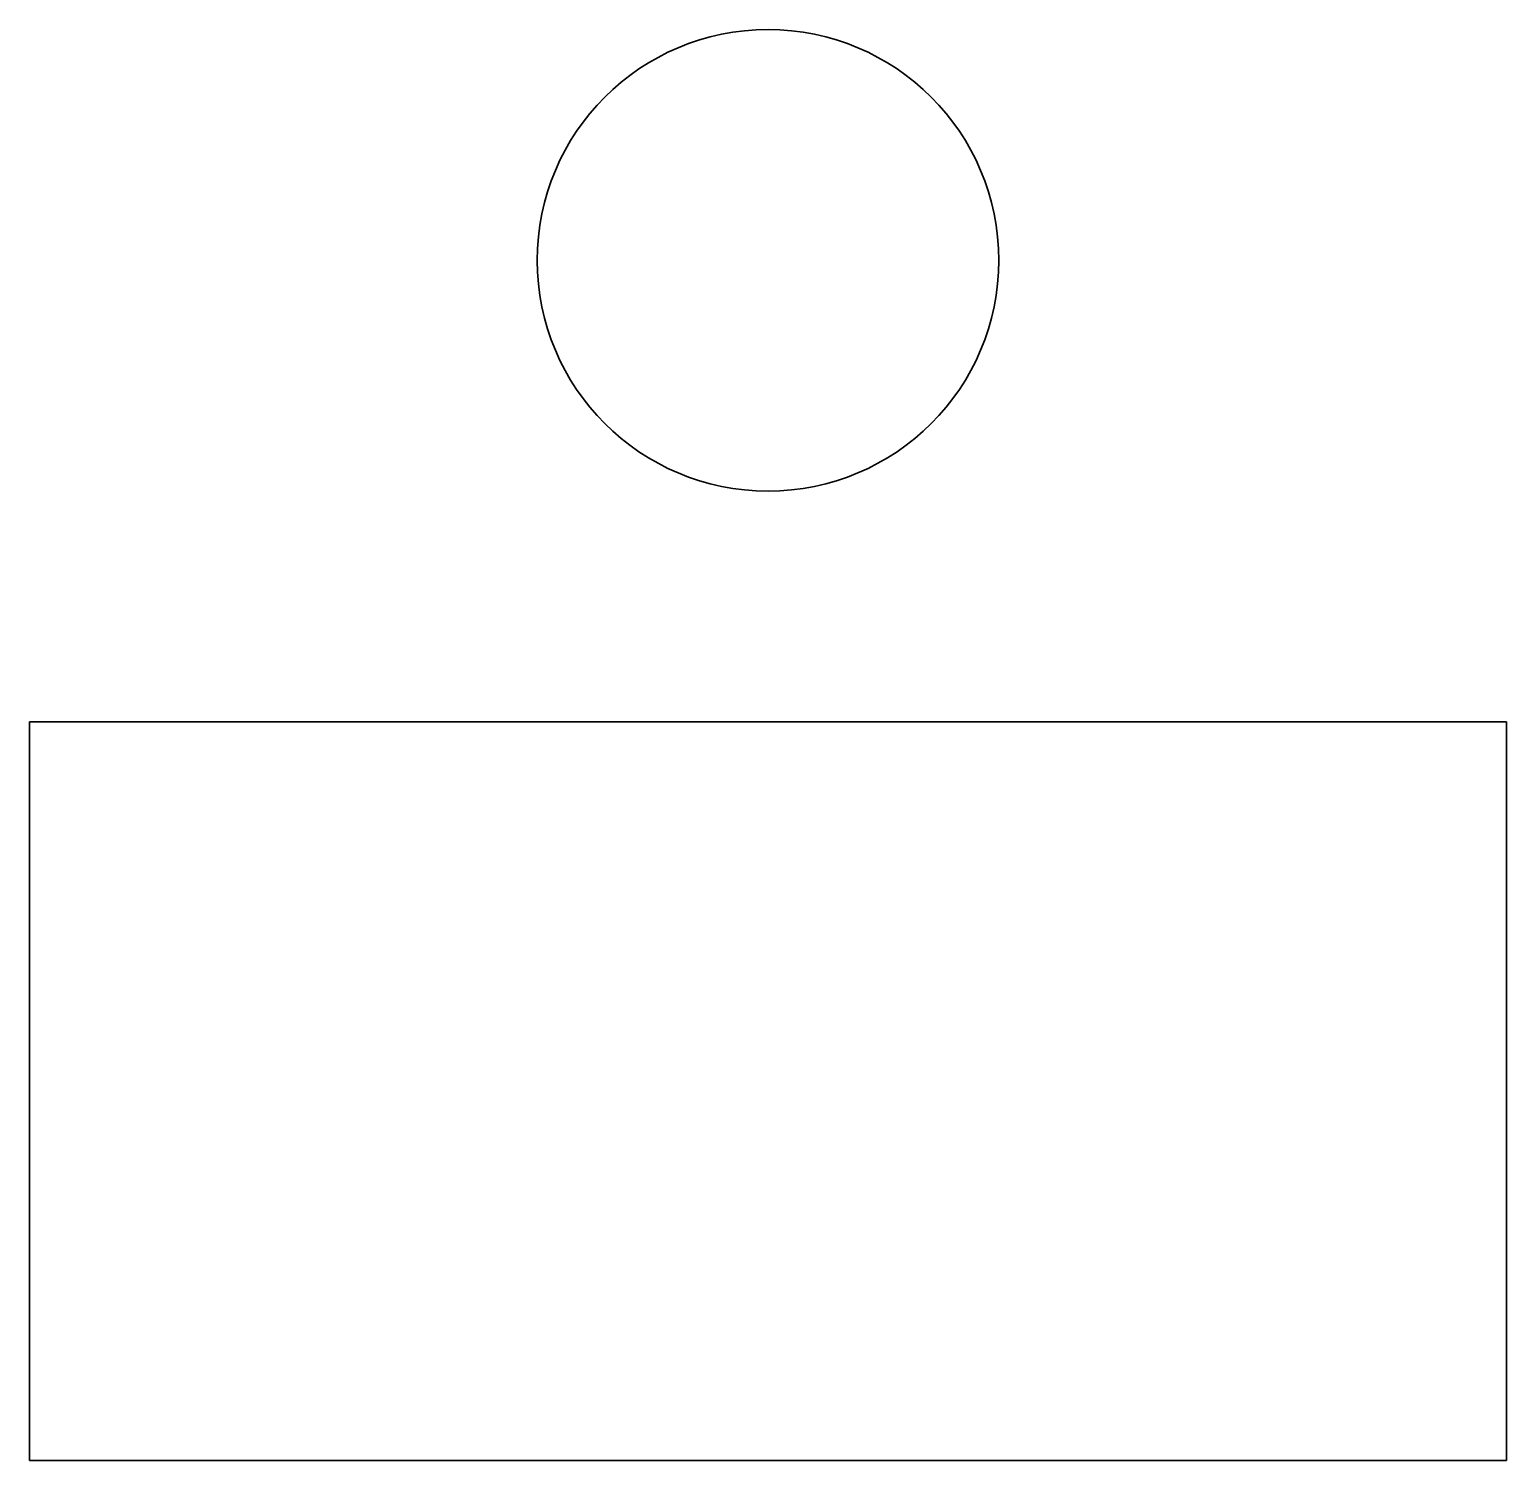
# Model space of a CAD drawing. Header units: millimetres. Extents: x 10 to 90, y 10 to 87.5.
import ezdxf

# ---------------------------------------------------------------- set-up
doc = ezdxf.new("R2010")
doc.units = ezdxf.units.MM
doc.layers.add('Default Layer', color=7, linetype='Continuous', lineweight=30)

msp = doc.modelspace()

# ---------------------------------------------------------------- linework, layer by layer
at = {"layer": 'Default Layer', "color": 18, "lineweight": 30, "true_color": 0x000000}
msp.add_lwpolyline([(10, 10), (90, 10), (90, 10), (90, 50), (90, 50), (10, 50), (10, 50), (10, 10)], dxfattribs=at)
at = {"layer": 'Default Layer', "color": 18, "lineweight": 30, "true_color": 0x000000, "extrusion": (0, 0, -1)}
msp.add_circle((-50, 75), 12.5, dxfattribs=at)

doc.saveas('drawing.dxf')
